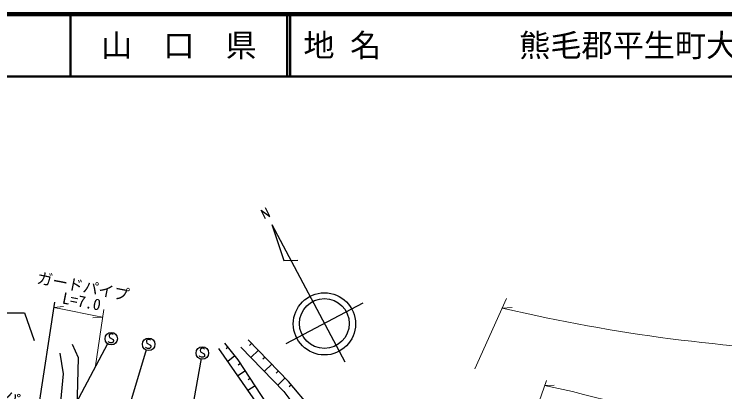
# Model space of a CAD drawing. Units: millimetres, scale not verified. Extents: x 40000 to 680000, y 20000 to 380000.
# Drawn here: x 323944 to 438032, y 319324 to 380000 of the extents above; entities that cross this region are included whole.
import ezdxf
from ezdxf.enums import TextEntityAlignment as Align

# ---------------------------------------------------------------- set-up
doc = ezdxf.new("R2010")
doc.units = ezdxf.units.MM
doc.header["$LTSCALE"] = 1000
for name, color, linetype, lineweight in [('M-BGD', 7, 'Continuous', 25), ('M-BGD-EXST', 7, 'Continuous', 25), ('M-BMK-OTRS', 5, 'Continuous', 25), ('M-BMK-SRVR', 3, 'Continuous', 25), ('M-STR-HTXT', 7, 'Continuous', 13), ('M-TTL', 2, 'Continuous', 140), ('M-TTL-LINE', 7, 'Continuous', 50)]:
    doc.layers.add(name, color=color, linetype=linetype, lineweight=lineweight)
doc.layers.add('M-TTL-TXT', color=7, linetype='Continuous')
doc.styles.add('ＭＳ ゴシック', font='')
doc.styles.get('ＭＳ ゴシック').set_extended_font_data('MS Gothic')

msp = doc.modelspace()

# ---------------------------------------------------------------- linework, layer by layer
at = {"layer": 'M-BGD'}
for p, q in [((286803, 332013), (325609, 332013)), ((325609, 332013), (327136, 327549)), ((368004, 321002), (361534, 327688)), ((334249, 324776), (333279, 326933)), ((359916, 324453), (357759, 327149)), ((358298, 326475), (357982, 326222)), ((360347, 326502), (367249, 319384)), ((362073, 327131), (361711, 326781)), ((331877, 322188), (331338, 325531)), ((363151, 317120), (356788, 326286)), ((363151, 326017), (361947, 324852)), ((334034, 316257), (334249, 324776)), ((359377, 325127), (358230, 324210)), ((364553, 317335), (359916, 324453)), ((364230, 324902), (363869, 324553)), ((360302, 323860), (359924, 323614)), ((365308, 323788), (364107, 322625)), ((331014, 313237), (331877, 322188)), ((361075, 322674), (359850, 321875)), ((366386, 322674), (366026, 322325)), ((361848, 321487), (361491, 321255)), ((367465, 321559), (366266, 320399)), ((376631, 310757), (368004, 321002)), ((362621, 320301), (361465, 319548)), ((368483, 320433), (368112, 320120)), ((367249, 319384), (375122, 308816))]:
    msp.add_line(p, q, dxfattribs=at)
at = {"layer": 'M-BGD-EXST'}
for p, q in [((339446, 328621), (339206, 328501)), ((339606, 328621), (339446, 328621)), ((339766, 328581), (339606, 328621)), ((339846, 328501), (339766, 328581)), ((339206, 328501), (339166, 328261)), ((339166, 328261), (339246, 328061)), ((339246, 328061), (339806, 327741)), ((339806, 327741), (339886, 327541)), ((339886, 327541), (339846, 327301)), ((345207, 327597), (345167, 327357)), ((345447, 327717), (345207, 327597)), ((345607, 327717), (345447, 327717)), ((345767, 327677), (345607, 327717)), ((345847, 327597), (345767, 327677)), ((329439, 309264), (339002, 327068)), ((339126, 327301), (339046, 327421)), ((339366, 327181), (339126, 327301)), ((339646, 327181), (339366, 327181)), ((339846, 327301), (339646, 327181)), ((345127, 326397), (345047, 326517)), ((345367, 326277), (345127, 326397)), ((345167, 327357), (345247, 327157)), ((345247, 327157), (345807, 326837)), ((345847, 326397), (345647, 326277)), ((345807, 326837), (345887, 326637)), ((345887, 326637), (345847, 326397)), ((354078, 326319), (353838, 326199)), ((354238, 326319), (354078, 326319)), ((354398, 326279), (354238, 326319)), ((345144, 326057), (339313, 306776)), ((345647, 326277), (345367, 326277)), ((353838, 326199), (353798, 325959)), ((353798, 325959), (353878, 325759)), ((353878, 325759), (354438, 325439)), ((354478, 326199), (354398, 326279)), ((354438, 325439), (354518, 325239)), ((354518, 325239), (354478, 324999)), ((350197, 303277), (354007, 324658)), ((353758, 324999), (353678, 325119)), ((353998, 324879), (353758, 324999)), ((354278, 324879), (353998, 324879)), ((354478, 324999), (354278, 324879))]:
    msp.add_line(p, q, dxfattribs=at)
for centre in [(339526, 327861), (345527, 326957), (354158, 325559)]:
    msp.add_circle(centre, 1000, dxfattribs=at)
at = {"layer": 'M-BMK-OTRS'}
msp.add_line((330423, 333705), (321289, 274491), dxfattribs=at)
at = {"layer": 'M-BMK-SRVR'}
for p, q in [((364294, 347135), (363569, 348498)), ((363569, 348498), (365003, 347507)), ((365003, 347507), (364268, 348871)), ((365290, 346191), (367224, 340424)), ((365290, 346191), (377027, 324117)), ((367224, 340424), (369459, 340480)), ((379921, 333584), (367560, 327012))]:
    msp.add_line(p, q, dxfattribs=at)
for centre, radius in [((373757, 330241), 5000), ((373740, 330298), 4000)]:
    msp.add_circle(centre, radius, dxfattribs=at)
at = {"layer": 'M-STR-HTXT'}
for p, q in [((402971, 334341), (397914, 323008)), ((330292, 332869), (331843, 333015)), ((331690, 332616), (330292, 332869)), ((331690, 332616), (337003, 331553)), ((338319, 332553), (336990, 323520)), ((402315, 332760), (403870, 332848)), ((407676, 331580), (402315, 332760)), ((338131, 331339), (336579, 331206)), ((337003, 331553), (338131, 331339)), ((409413, 321137), (406177, 312098)), ((409071, 320320), (410625, 320417)), ((413574, 319355), (409071, 320320))]:
    msp.add_line(p, q, dxfattribs=at)
for centre, radius, start, end in [((463776, 592690), 267069, 257.87424, 269.483), ((460961, 494203), 181155, 254.83614, 273.10463)]:
    msp.add_arc(centre, radius, start, end, dxfattribs=at)
at = {"layer": 'M-TTL'}
msp.add_line((680000, 380000), (40000, 380000), dxfattribs=at)
at = {"layer": 'M-TTL-LINE'}
for p, q in [((333000, 380000), (333000, 370000)), ((367750, 380000), (367750, 370000)), ((368250, 380000), (368250, 370000)), ((40000, 370000), (680000, 370000))]:
    msp.add_line(p, q, dxfattribs=at)

# ---------------------------------------------------------------- texts
at = {"layer": 'M-STR-HTXT', "style": 'ＭＳ ゴシック'}
for s, rotation, p in [('ガードパイプ', 349, (335009, 336262)), ('L=7.0', 349, (334772, 333846)), ('ガードパイプ', 333, (322420, 318951))]:
    msp.add_text(s, height=1833, rotation=rotation, dxfattribs=at).set_placement(p, align=Align.MIDDLE_CENTER)
at = {"layer": 'M-TTL-TXT', "style": 'ＭＳ ゴシック'}
msp.add_text('山\u3000口\u3000県', height=3666, dxfattribs=at).set_placement((350375, 375000), align=Align.MIDDLE_CENTER)
for s, p in [('地 名', (370380, 375000)), ('熊毛郡平生町大字佐賀', (405024, 375000))]:
    msp.add_text(s, height=3666, dxfattribs=at).set_placement(p, align=Align.MIDDLE_LEFT)

doc.saveas('drawing.dxf')
